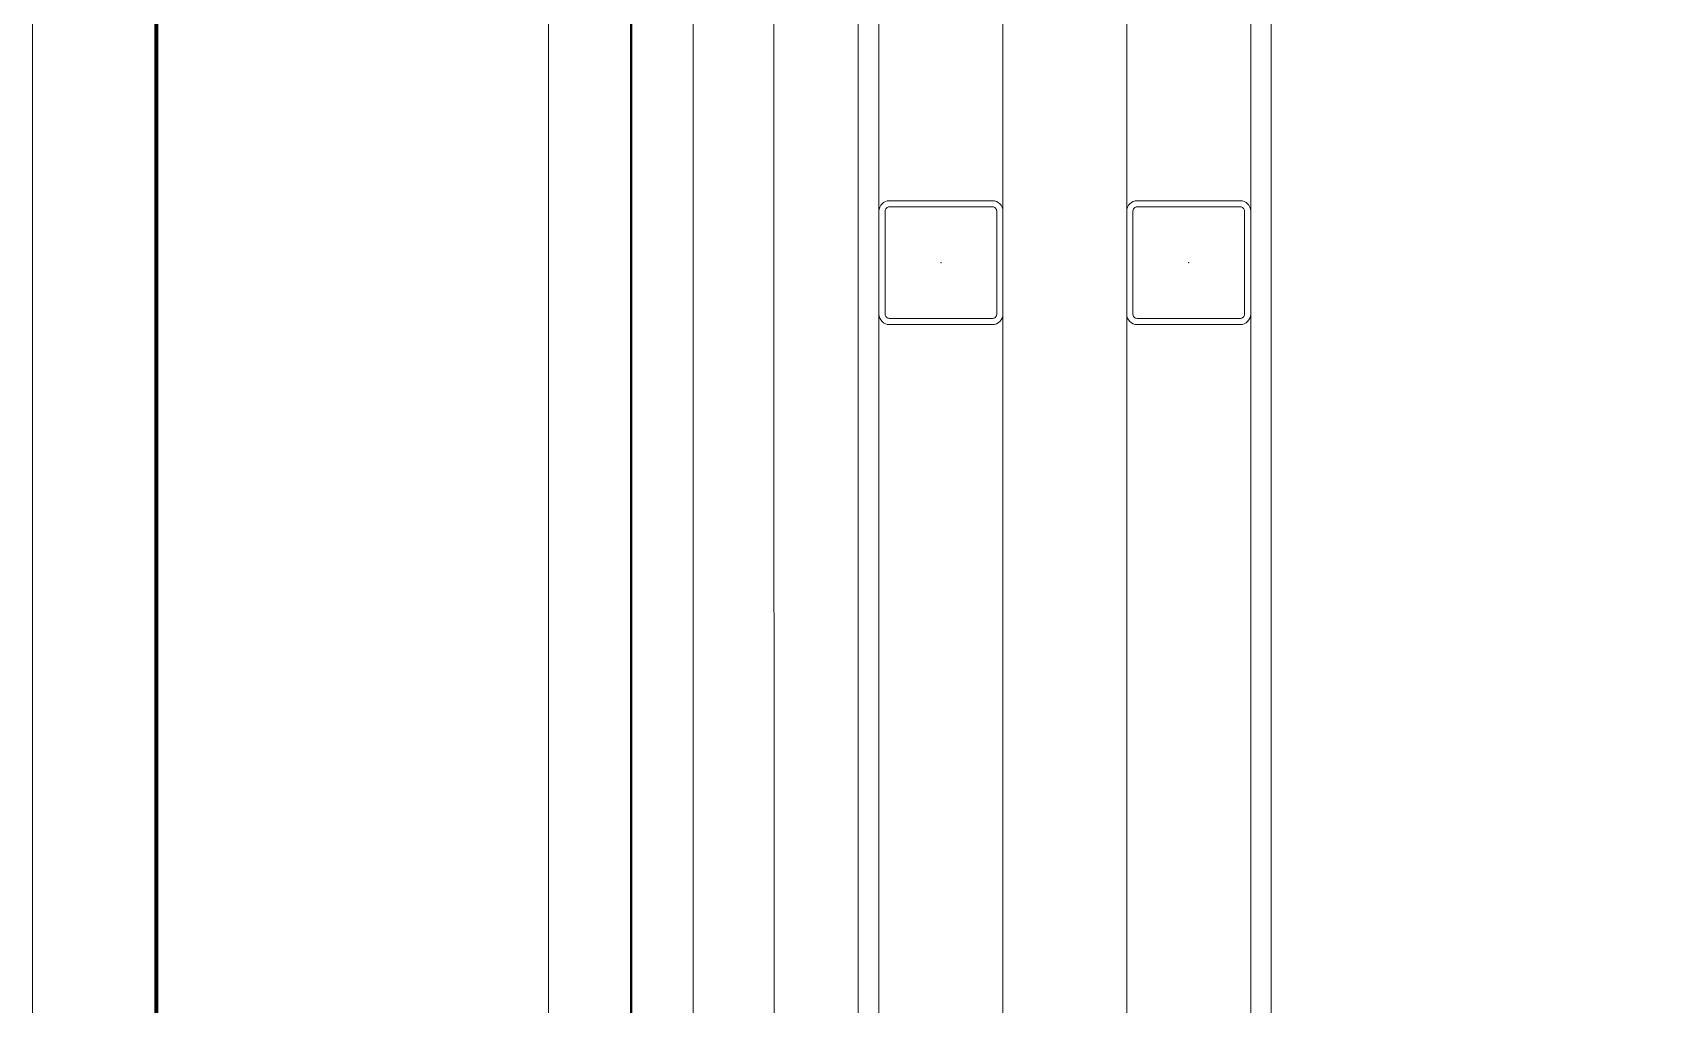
# Model space of a CAD drawing. Extents: x -1299 to 23780, y -3010 to 8106.
# Drawn here: x 1122.5 to 1200.8, y 990.1 to 1037.2 of the extents above; entities that cross this region are included whole.
import ezdxf

# ---------------------------------------------------------------- set-up
doc = ezdxf.new("R2010")
doc.units = 0
doc.header["$LTSCALE"] = 25
doc.header["$MEASUREMENT"] = 0
doc.layers.get('0').update_dxf_attribs({"color": 9, "lineweight": 9})
for name, color, linetype, lineweight in [('06D', 9, 'Continuous', 9), ('10', 9, 'Continuous', 9), ('11', 9, 'Continuous', 9), ('33', 9, 'BATTING', 9), ('40B', 9, 'Continuous', 9)]:
    doc.layers.add(name, color=color, linetype=linetype, lineweight=lineweight)
doc.linetypes.add('BATTING', pattern='A,0.0001,-0.1,[134,ltypeshp.shx,S=0.1,R=0,X=-0.1,Y=0],-0.2,[134,ltypeshp.shx,S=0.1,R=180,X=0.1,Y=0],-0.1', length=0.4001)

# ---------------------------------------------------------------- blocks, each defined once
blk = doc.blocks.new('prf-60x60')
for points in [[(-2.5, -6), (2.5, -6, 0.414214), (3, -5.5), (3, -0.5, 0.414214), (2.5, 0), (-2.5, 0, 0.414214), (-3, -0.5), (-3, -5.5, 0.414214)], [(-2.5, -5.7), (2.5, -5.7, 0.414214), (2.7, -5.5), (2.7, -0.5, 0.414214), (2.5, -0.3), (-2.5, -0.3, 0.414214), (-2.7, -0.5), (-2.7, -5.5, 0.414214)]]:
    blk.add_lwpolyline(points, format="xyb", close=True)
at = {"color": 252}
blk.add_point((0, -3), dxfattribs=at)
blk = doc.blocks.new('p-zemin kat')
at = {"layer": '06D'}
for points in [[(1147.5, 944.384), (1147.5, 1425)], [(1154.5, 950), (1154.5, 1425)], [(1719.257, 285), (1122.5, 285), (1122.5, 1420)]]:
    blk.add_lwpolyline(points, dxfattribs=at)
blk.add_lwpolyline([(1169.5, 1413), (1175.5, 1413), (1175.5, 957), (1169.5, 957)], close=True, dxfattribs=at)
at = {"layer": '10'}
for points, const_width in [([(1151.499, 943.37), (1151.498, 1425)], 0.1), ([(1719.257, 291), (1128.5, 291), (1128.5, 1420.162)], 0.2)]:
    blk.add_lwpolyline(points, dxfattribs=dict(at, const_width=const_width))
at = {"layer": '11'}
for points in [[(1162.5, 1420), (1182.5, 1420), (1182.5, 950), (1162.5, 950)], [(1163.5, 1419), (1181.5, 1419), (1181.5, 951), (1163.5, 951)]]:
    blk.add_lwpolyline(points, close=True, dxfattribs=at)
at = {"layer": '33', "ltscale": 0.4}
blk.add_lwpolyline([(1158.434, 950), (1158.248, 1422.5)], dxfattribs=at)
at = {"layer": '40B'}
blk.add_lwpolyline([(3287.328, 2825), (2222.5, 2825), (2222.5, 2815), (1955, 2815), (1955, 1945), (1959.5, 1945), (1959.5, 1385), (1162.5, 1385), (1162.5, 730), (1392.5, 730), (1392.5, 325), (1522.5, 325), (1522.5, 725), (1802.596, 725), (1802.596, 730), (1831.783, 791.16), (1935.267, 740.054, -0.306949), (4278.593, 2070.681, 0.001238)], format="xyb", dxfattribs=at)
at = {"layer": '10'}
for p in [(1166.5, 1029), (1178.5, 1029)]:
    blk.add_blockref('prf-60x60', p, dxfattribs=at)

msp = doc.modelspace()

# ---------------------------------------------------------------- block references
at = {"layer": '10'}
msp.add_blockref('p-zemin kat', (0, 0), dxfattribs=at)

doc.saveas('drawing.dxf')
